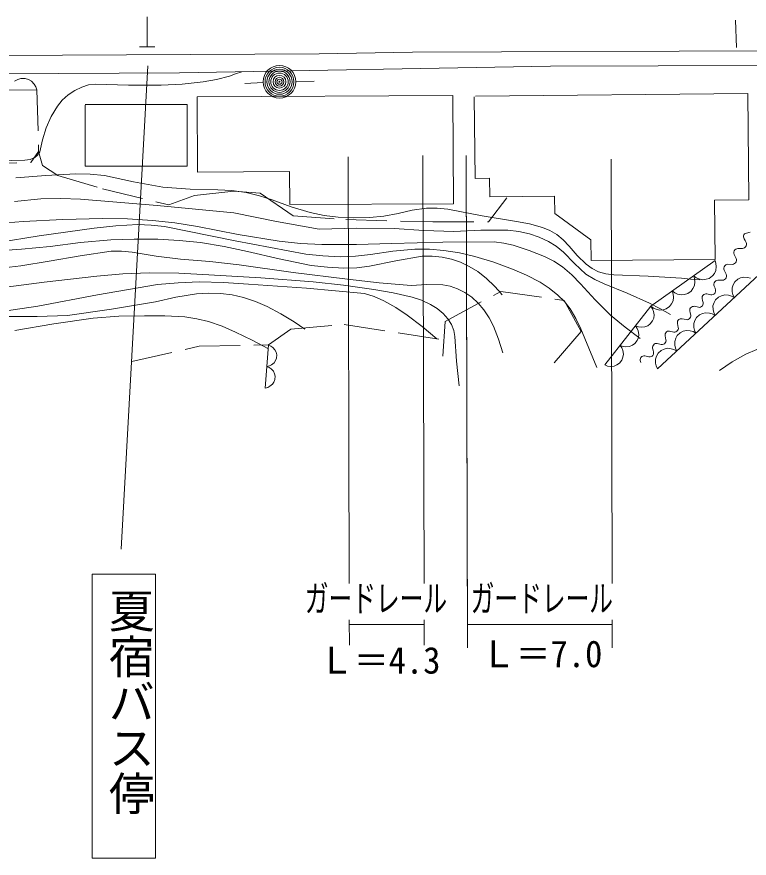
# Model space of a CAD drawing. Units: millimetres, scale not verified. Extents: x 66827 to 706827, y 1730 to 361730.
# Drawn here: x 420252 to 460383, y 223163 to 269243 of the extents above; entities that cross this region are included whole.
import ezdxf
from ezdxf.enums import TextEntityAlignment as Align

# ---------------------------------------------------------------- set-up
doc = ezdxf.new("R2010")
doc.units = ezdxf.units.MM
doc.header["$LTSCALE"] = 1000
doc.linetypes.add('USER2', pattern=[3, 2.25, -0.75])
doc.linetypes.add('USER4', pattern=[2.5, 1.5, -1])
doc.layers.add('S-BGD', color=1, linetype='Continuous', lineweight=13)
doc.layers.add('S-BGD-HTXT', color=6, linetype='Continuous', lineweight=13)
doc.styles.add('@ＭＳ ゴシック', font='')
doc.styles.add('ＭＳ ゴシック', font='')
doc.styles.get('@ＭＳ ゴシック').set_extended_font_data('@MS Gothic')
doc.styles.get('ＭＳ ゴシック').set_extended_font_data('MS Gothic')

msp = doc.modelspace()

# ---------------------------------------------------------------- linework, layer by layer
at = {"layer": 'S-BGD', "linetype": 'USER4'}
msp.add_line((459451, 274060), (459730, 266577), dxfattribs=at)
at = {"layer": 'S-BGD'}
for p, q in [((427403, 269243), (427403, 267599)), ((426978, 267599), (427822, 267599)), ((436824, 267210), (441937, 267300)), ((441937, 267300), (465670, 267403)), ((332050, 266733), (436824, 267210)), ((427426, 266555), (425978, 240089)), ((449491, 266533), (429163, 266175)), ((461287, 266584), (449491, 266533)), ((429163, 266175), (395480, 266022)), ((431189, 265809), (431900, 266001)), ((431900, 266001), (432240, 266112)), ((432240, 266112), (432588, 266235)), ((420299, 265811), (420133, 265719)), ((420476, 265869), (420299, 265811)), ((420710, 265871), (420476, 265869)), ((420888, 265815), (420710, 265871)), ((421055, 265726), (420888, 265815)), ((421203, 265560), (421055, 265726)), ((421295, 265414), (421203, 265560)), ((423823, 265399), (424184, 265510)), ((424184, 265510), (424558, 265562)), ((424558, 265562), (426367, 265500)), ((426367, 265500), (428158, 265498)), ((428158, 265498), (429311, 265557)), ((429311, 265557), (430464, 265677)), ((430464, 265677), (431189, 265809)), ((433747, 265643), (432748, 265595)), ((435545, 265700), (436545, 265714)), ((398688, 265089), (421353, 265240)), ((421353, 265240), (421295, 265414)), ((422742, 264676), (423065, 264963)), ((423065, 264963), (423425, 265205)), ((423425, 265205), (423823, 265399)), ((445394, 264898), (460311, 265036)), ((460311, 265036), (460365, 259223)), ((422472, 264354), (422742, 264676)), ((430141, 264863), (444144, 264932)), ((430161, 260744), (430141, 264863)), ((444144, 264932), (444173, 259008)), ((445362, 260397), (445321, 264863)), ((422137, 263775), (422472, 264354)), ((423998, 264444), (429583, 264444)), ((423998, 261058), (423998, 264409)), ((429583, 264444), (429583, 261058)), ((421854, 263164), (422137, 263775)), ((421651, 262512), (421854, 263164)), ((421510, 261852), (421651, 262512)), ((421387, 261666), (421510, 261852)), ((418853, 261350), (420687, 261395)), ((420687, 261395), (420974, 261436)), ((420974, 261436), (421230, 261533)), ((421230, 261533), (421387, 261666)), ((429583, 261058), (423998, 261058)), ((420193, 260420), (421833, 260558)), ((421833, 260558), (423488, 260636)), ((423488, 260636), (424267, 260622)), ((424267, 260622), (425050, 260546)), ((425050, 260546), (426639, 260204)), ((435202, 260769), (430161, 260744)), ((435211, 258964), (435202, 260769)), ((446156, 260404), (445362, 260397)), ((446166, 259383), (446156, 260404)), ((426639, 260204), (428248, 259920)), ((428248, 259920), (429743, 259813)), ((429743, 259813), (431260, 259764)), ((431260, 259764), (432042, 259722)), ((432042, 259722), (432821, 259619)), ((432821, 259619), (433542, 259445)), ((433542, 259445), (434251, 259211)), ((420132, 259136), (421573, 259266)), ((421573, 259266), (422658, 259288)), ((422658, 259288), (423745, 259249)), ((423745, 259249), (427947, 258906)), ((434251, 259211), (435278, 258837)), ((444173, 259008), (435211, 258964)), ((449719, 259416), (446166, 259383)), ((449727, 258476), (449719, 259416)), ((460365, 259223), (458486, 259206)), ((458486, 259206), (458516, 255957)), ((427947, 258906), (432140, 258504)), ((435278, 258837), (436324, 258521)), ((436324, 258521), (437089, 258365)), ((441147, 258476), (441921, 258648)), ((441921, 258648), (442706, 258761)), ((442706, 258761), (443282, 258763)), ((443282, 258763), (443870, 258704)), ((443870, 258704), (445756, 258338)), ((420608, 258037), (422771, 258148)), ((422771, 258148), (424947, 258199)), ((424947, 258199), (426315, 258177)), ((426315, 258177), (427690, 258094)), ((427690, 258094), (428919, 257958)), ((432140, 258504), (434477, 258031)), ((437089, 258365), (437863, 258267)), ((437863, 258267), (438721, 258228)), ((438721, 258228), (439580, 258248)), ((439580, 258248), (440366, 258332)), ((440366, 258332), (441147, 258476)), ((445756, 258338), (447641, 258034)), ((451709, 257029), (449727, 258476)), ((418400, 257866), (420608, 258037)), ((421478, 257247), (424486, 257666)), ((424486, 257666), (425683, 257794)), ((425683, 257794), (426881, 257862)), ((426881, 257862), (427618, 257839)), ((427618, 257839), (428350, 257757)), ((428350, 257757), (432223, 256972)), ((428919, 257958), (430150, 257761)), ((430150, 257761), (432385, 257327)), ((434477, 258031), (436818, 257619)), ((436818, 257619), (438876, 257664)), ((438876, 257664), (440936, 257648)), ((440936, 257648), (442562, 257540)), ((447641, 258034), (448350, 257903)), ((448350, 257903), (449066, 257707)), ((449066, 257707), (449467, 257544)), ((418486, 256770), (421478, 257247)), ((432385, 257327), (434635, 256952)), ((442562, 257540), (444200, 257491)), ((444200, 257491), (445676, 257557)), ((445676, 257557), (447158, 257563)), ((447158, 257563), (447755, 257491)), ((447755, 257491), (448351, 257358)), ((448351, 257358), (448874, 257181)), ((448874, 257181), (449386, 256942)), ((449467, 257544), (449834, 257330)), ((449834, 257330), (450195, 257029)), ((460072, 257244), (460066, 257185)), ((460066, 257185), (460081, 257130)), ((460095, 257304), (460072, 257244)), ((460081, 257130), (460102, 257083)), ((460134, 257352), (460095, 257304)), ((460176, 257377), (460134, 257352)), ((460227, 257401), (460176, 257377)), ((460439, 257440), (460227, 257401)), ((420517, 256514), (422086, 256672)), ((422086, 256672), (423740, 256879)), ((423740, 256879), (425403, 257027)), ((425403, 257027), (426683, 257073)), ((426683, 257073), (427973, 257060)), ((427973, 257060), (429142, 256998)), ((429142, 256998), (430315, 256875)), ((430315, 256875), (431605, 256662)), ((432223, 256972), (436096, 256249)), ((434635, 256952), (435796, 256832)), ((435796, 256832), (436972, 256772)), ((436972, 256772), (438869, 256770)), ((438869, 256770), (440779, 256829)), ((440779, 256829), (443591, 256900)), ((443591, 256900), (446408, 256911)), ((446408, 256911), (446932, 256851)), ((446932, 256851), (447456, 256730)), ((447456, 256730), (448319, 256454)), ((449386, 256942), (449815, 256678)), ((449815, 256678), (450216, 256359)), ((450195, 257029), (450521, 256679)), ((450521, 256679), (450964, 256164)), ((451719, 255894), (451709, 257029)), ((455362, 249965), (462707, 256793)), ((460102, 257083), (460166, 256996)), ((460166, 256996), (460218, 256886)), ((460216, 256695), (460182, 256641)), ((460237, 256761), (460216, 256695)), ((460218, 256886), (460235, 256826)), ((460235, 256826), (460237, 256761)), ((418941, 256415), (420517, 256514)), ((423714, 256158), (425419, 256401)), ((425419, 256401), (425994, 256412)), ((425994, 256412), (426578, 256362)), ((426578, 256362), (427892, 256134)), ((431605, 256662), (432892, 256389)), ((432892, 256389), (434625, 255981)), ((436096, 256249), (437023, 256148)), ((438802, 256138), (439633, 256230)), ((439633, 256230), (440848, 256404)), ((440848, 256404), (442070, 256516)), ((442070, 256516), (442860, 256511)), ((442860, 256511), (443649, 256445)), ((443649, 256445), (444502, 256312)), ((444502, 256312), (445350, 256119)), ((448319, 256454), (449171, 256117)), ((450216, 256359), (450807, 255731)), ((459562, 256419), (459543, 256355)), ((459543, 256355), (459548, 256290)), ((459548, 256290), (459561, 256233)), ((459561, 256233), (459614, 256124)), ((459601, 256480), (459562, 256419)), ((459654, 256525), (459601, 256480)), ((459706, 256545), (459654, 256525)), ((459768, 256560), (459706, 256545)), ((460011, 256559), (459768, 256560)), ((460076, 256570), (460011, 256559)), ((460135, 256600), (460076, 256570)), ((460182, 256641), (460135, 256600)), ((420463, 255604), (422029, 255858)), ((422029, 255858), (423714, 256158)), ((427892, 256134), (429219, 255966)), ((429219, 255966), (430828, 255839)), ((430828, 255839), (432434, 255652)), ((434625, 255981), (436382, 255629)), ((437023, 256148), (437963, 256106)), ((437963, 256106), (438802, 256138)), ((439586, 255580), (441012, 255884)), ((441012, 255884), (442460, 256131)), ((442460, 256131), (443013, 256138)), ((443013, 256138), (443564, 256084)), ((443564, 256084), (444065, 255978)), ((444065, 255978), (444559, 255811)), ((444559, 255811), (445046, 255577)), ((445350, 256119), (446390, 255798)), ((446390, 255798), (447417, 255419)), ((449171, 256117), (449676, 255858)), ((449676, 255858), (450146, 255550)), ((450964, 256164), (451453, 255691)), ((458516, 255957), (451719, 255894)), ((458514, 255893), (454999, 253395)), ((458563, 255725), (458514, 255893)), ((459630, 255768), (459583, 255728)), ((459614, 256124), (459667, 256014)), ((459665, 255823), (459630, 255768)), ((459685, 255889), (459665, 255823)), ((459667, 256014), (459684, 255954)), ((459684, 255954), (459685, 255889)), ((418888, 255410), (420463, 255604)), ((432434, 255652), (435401, 255233)), ((436382, 255629), (437273, 255525)), ((437273, 255525), (438171, 255480)), ((438171, 255480), (438880, 255500)), ((438880, 255500), (439586, 255580)), ((445046, 255577), (445505, 255290)), ((445505, 255290), (445984, 254911)), ((447417, 255419), (448189, 255087)), ((450146, 255550), (450659, 255117)), ((450807, 255731), (451433, 255155)), ((451453, 255691), (451779, 255459)), ((451779, 255459), (452130, 255284)), ((452130, 255284), (452535, 255165)), ((458475, 255191), (458554, 255352)), ((458554, 255352), (458577, 255563)), ((458577, 255563), (458563, 255725)), ((459011, 255546), (458991, 255482)), ((458991, 255482), (458996, 255418)), ((458996, 255418), (459009, 255361)), ((459009, 255361), (459062, 255251)), ((459049, 255607), (459011, 255546)), ((459103, 255653), (459049, 255607)), ((459154, 255672), (459103, 255653)), ((459216, 255688), (459154, 255672)), ((459460, 255687), (459216, 255688)), ((459525, 255698), (459460, 255687)), ((459583, 255728), (459525, 255698)), ((421754, 254718), (424645, 255045)), ((424645, 255045), (426069, 255166)), ((426069, 255166), (427496, 255228)), ((427496, 255228), (429131, 255199)), ((429131, 255199), (430777, 255109)), ((430777, 255109), (433631, 254946)), ((433631, 254946), (436487, 254723)), ((435401, 255233), (438374, 254873)), ((438374, 254873), (440110, 254671)), ((445984, 254911), (446423, 254488)), ((448189, 255087), (448933, 254703)), ((450659, 255117), (451145, 254628)), ((451433, 255155), (451919, 254860)), ((451919, 254860), (452438, 254617)), ((452535, 255165), (452959, 255105)), ((452959, 255105), (454843, 255042)), ((454843, 255042), (456682, 254921)), ((456682, 254921), (457174, 254881)), ((457174, 254881), (457675, 254838)), ((457342, 255060), (457482, 254957)), ((457391, 254892), (457342, 255060)), ((457405, 254730), (457391, 254892)), ((457482, 254957), (457633, 254892)), ((457633, 254892), (457839, 254845)), ((457839, 254845), (458018, 254866)), ((458018, 254866), (458187, 254920)), ((458187, 254920), (458369, 255049)), ((458369, 255049), (458475, 255191)), ((458973, 254825), (458908, 254814)), ((459031, 254855), (458973, 254825)), ((459078, 254896), (459031, 254855)), ((459062, 255251), (459115, 255142)), ((459113, 254950), (459078, 254896)), ((459134, 255017), (459113, 254950)), ((459115, 255142), (459132, 255082)), ((459132, 255082), (459134, 255017)), ((459756, 254871), (459593, 254720)), ((459915, 254946), (459756, 254871)), ((460089, 254990), (459915, 254946)), ((460299, 254970), (460089, 254990)), ((460457, 254926), (460299, 254970)), ((418871, 254332), (421754, 254718)), ((424672, 254012), (427960, 254576)), ((427960, 254576), (429096, 254679)), ((429096, 254679), (430236, 254721)), ((430236, 254721), (431584, 254690)), ((431584, 254690), (432940, 254598)), ((432940, 254598), (436117, 254379)), ((436117, 254379), (439302, 254097)), ((436487, 254723), (438154, 254541)), ((438154, 254541), (439809, 254300)), ((440110, 254671), (441854, 254529)), ((441854, 254529), (442728, 254577)), ((442728, 254577), (443605, 254565)), ((443605, 254565), (444004, 254488)), ((444004, 254488), (444391, 254353)), ((446423, 254488), (446641, 254255)), ((448933, 254703), (449429, 254382)), ((449429, 254382), (449901, 254005)), ((451145, 254628), (451944, 253746)), ((452438, 254617), (453689, 254117)), ((457303, 254358), (457382, 254520)), ((457382, 254520), (457405, 254730)), ((458459, 254674), (458440, 254610)), ((458440, 254610), (458445, 254546)), ((458445, 254546), (458458, 254489)), ((458458, 254489), (458510, 254379)), ((458497, 254735), (458459, 254674)), ((458551, 254781), (458497, 254735)), ((458510, 254379), (458536, 254269)), ((458603, 254800), (458551, 254781)), ((458664, 254816), (458603, 254800)), ((458908, 254814), (458664, 254816)), ((459506, 254566), (459449, 254395)), ((459449, 254395), (459454, 254185)), ((459593, 254720), (459506, 254566)), ((421402, 253390), (424672, 254012)), ((428963, 253886), (430096, 254077)), ((430096, 254077), (430746, 254114)), ((430746, 254114), (431409, 254091)), ((431409, 254091), (432047, 254009)), ((432047, 254009), (432672, 253869)), ((439302, 254097), (439841, 253925)), ((439809, 254300), (440866, 254123)), ((439841, 253925), (440371, 253692)), ((440866, 254123), (441910, 253886)), ((444391, 254353), (444795, 254145)), ((444795, 254145), (445178, 253880)), ((446641, 254255), (446856, 254019)), ((449901, 254005), (450264, 253645)), ((453689, 254117), (454920, 253559)), ((456170, 254227), (456310, 254124)), ((456219, 254059), (456170, 254227)), ((456233, 253897), (456219, 254059)), ((456310, 254124), (456462, 254060)), ((456462, 254060), (456667, 254012)), ((456667, 254012), (456846, 254033)), ((456846, 254033), (457015, 254087)), ((457015, 254087), (457197, 254216)), ((457197, 254216), (457303, 254358)), ((457815, 253924), (457806, 253865)), ((457845, 253979), (457815, 253924)), ((457893, 254026), (457845, 253979)), ((457951, 254057), (457893, 254026)), ((458001, 254063), (457951, 254057)), ((458061, 254065), (458001, 254063)), ((458281, 254014), (458061, 254065)), ((458342, 254011), (458281, 254014)), ((458402, 254026), (458342, 254011)), ((458453, 254053), (458402, 254026)), ((458495, 254096), (458453, 254053)), ((458527, 254152), (458495, 254096)), ((458539, 254211), (458527, 254152)), ((458536, 254269), (458539, 254211)), ((458866, 253970), (458706, 253895)), ((459040, 254015), (458866, 253970)), ((459250, 253995), (459040, 254015)), ((459408, 253951), (459250, 253995)), ((459559, 253867), (459408, 253951)), ((459454, 254185), (459489, 254026)), ((459489, 254026), (459559, 253867)), ((425440, 253233), (427842, 253635)), ((427842, 253635), (428963, 253886)), ((432672, 253869), (433329, 253654)), ((433329, 253654), (433974, 253380)), ((440371, 253692), (441019, 253329)), ((441910, 253886), (442425, 253719)), ((442425, 253719), (442918, 253495)), ((442918, 253495), (443284, 253267)), ((445178, 253880), (445536, 253556)), ((445536, 253556), (445849, 253192)), ((450264, 253645), (450579, 253247)), ((451944, 253746), (452791, 252903)), ((454920, 253559), (455496, 253260)), ((456025, 253383), (456131, 253525)), ((456131, 253525), (456210, 253687)), ((456210, 253687), (456233, 253897)), ((457806, 253865), (457806, 253811)), ((457806, 253811), (457832, 253700)), ((457849, 253473), (457817, 253417)), ((457832, 253700), (457857, 253590)), ((457861, 253532), (457849, 253473)), ((457857, 253590), (457861, 253532)), ((458457, 253590), (458400, 253420)), ((458544, 253744), (458457, 253590)), ((458706, 253895), (458544, 253744)), ((419563, 253126), (421402, 253390)), ((423035, 252893), (425440, 253233)), ((433974, 253380), (434727, 252983)), ((434727, 252983), (435446, 252536)), ((441019, 253329), (441644, 252910)), ((443284, 253267), (443616, 252990)), ((443616, 252990), (443865, 252709)), ((445849, 253192), (446135, 252761)), ((450579, 253247), (450893, 252715)), ((454999, 253395), (452471, 250174)), ((454999, 253395), (455138, 253291)), ((455088, 253255), (454999, 253395)), ((455145, 253111), (455088, 253255)), ((455138, 253291), (455290, 253227)), ((455180, 252914), (455145, 253111)), ((455290, 253227), (455496, 253179)), ((455496, 253260), (456078, 252946)), ((455496, 253179), (455674, 253200)), ((455674, 253200), (455843, 253254)), ((455843, 253254), (456025, 253383)), ((457136, 253246), (457128, 253186)), ((457128, 253186), (457128, 253132)), ((457128, 253132), (457153, 253022)), ((457167, 253300), (457136, 253246)), ((457153, 253022), (457179, 252912)), ((457214, 253348), (457167, 253300)), ((457272, 253378), (457214, 253348)), ((457323, 253385), (457272, 253378)), ((457382, 253387), (457323, 253385)), ((457603, 253336), (457382, 253387)), ((457664, 253332), (457603, 253336)), ((457817, 252995), (457657, 252920)), ((457723, 253348), (457664, 253332)), ((457774, 253375), (457723, 253348)), ((457817, 253417), (457774, 253375)), ((457991, 253039), (457817, 252995)), ((458200, 253019), (457991, 253039)), ((458359, 252975), (458200, 253019)), ((458400, 253420), (458405, 253209)), ((458405, 253209), (458440, 253051)), ((458440, 253051), (458510, 252891)), ((419683, 252829), (421360, 252831)), ((421360, 252831), (423035, 252893)), ((422280, 252434), (424443, 252748)), ((424443, 252748), (425837, 252840)), ((425837, 252840), (427252, 252872)), ((427252, 252872), (428359, 252868)), ((428359, 252868), (429459, 252804)), ((429459, 252804), (430108, 252709)), ((430108, 252709), (430755, 252554)), ((430755, 252554), (431500, 252297)), ((435446, 252536), (435736, 252344)), ((441644, 252910), (442466, 252274)), ((443865, 252709), (444069, 252385)), ((446135, 252761), (446372, 252292)), ((450893, 252715), (451156, 252151)), ((452791, 252903), (453582, 252244)), ((454963, 252421), (455094, 252587)), ((455094, 252587), (455152, 252745)), ((455152, 252745), (455180, 252914)), ((456458, 252567), (456449, 252508)), ((456488, 252622), (456458, 252567)), ((456536, 252669), (456488, 252622)), ((456594, 252700), (456536, 252669)), ((456644, 252706), (456594, 252700)), ((456704, 252708), (456644, 252706)), ((456924, 252657), (456704, 252708)), ((456985, 252654), (456924, 252657)), ((457045, 252669), (456985, 252654)), ((457096, 252696), (457045, 252669)), ((457138, 252739), (457096, 252696)), ((457170, 252795), (457138, 252739)), ((457182, 252854), (457170, 252795)), ((457179, 252912), (457182, 252854)), ((457408, 252614), (457351, 252444)), ((457494, 252768), (457408, 252614)), ((457657, 252920), (457494, 252768)), ((458510, 252891), (458359, 252975)), ((420135, 252062), (422280, 252434)), ((431500, 252297), (432235, 251978)), ((435736, 252344), (436033, 252143)), ((442466, 252274), (443262, 251605)), ((444069, 252385), (444193, 252071)), ((444193, 252071), (444260, 251743)), ((446372, 252292), (446644, 251580)), ((451156, 252151), (451600, 251098)), ((453582, 252244), (454401, 251620)), ((454156, 252321), (454311, 252264)), ((454246, 252181), (454156, 252321)), ((454302, 252037), (454246, 252181)), ((454311, 252264), (454466, 252247)), ((454466, 252247), (454667, 252259)), ((454667, 252259), (454824, 252326)), ((454824, 252326), (454963, 252421)), ((456460, 252060), (456417, 252018)), ((456449, 252508), (456449, 252454)), ((456449, 252454), (456475, 252343)), ((456492, 252116), (456460, 252060)), ((456475, 252343), (456500, 252233)), ((456504, 252175), (456492, 252116)), ((456500, 252233), (456504, 252175)), ((456942, 252064), (456768, 252019)), ((457151, 252043), (456942, 252064)), ((457351, 252444), (457356, 252234)), ((457356, 252234), (457391, 252075)), ((457391, 252075), (457461, 251916)), ((432235, 251978), (433142, 251532)), ((444260, 251743), (444349, 250383)), ((454251, 251514), (454310, 251671)), ((454338, 251840), (454302, 252037)), ((454310, 251671), (454338, 251840)), ((455779, 251889), (455771, 251829)), ((455771, 251829), (455771, 251775)), ((455771, 251775), (455796, 251665)), ((455810, 251943), (455779, 251889)), ((455796, 251665), (455822, 251555)), ((455857, 251991), (455810, 251943)), ((455915, 252021), (455857, 251991)), ((455966, 252028), (455915, 252021)), ((456025, 252030), (455966, 252028)), ((456246, 251979), (456025, 252030)), ((456307, 251975), (456246, 251979)), ((456358, 251639), (456302, 251469)), ((456366, 251991), (456307, 251975)), ((456445, 251793), (456358, 251639)), ((456417, 252018), (456366, 251991)), ((456608, 251944), (456445, 251793)), ((456768, 252019), (456608, 251944)), ((457309, 252000), (457151, 252043)), ((457461, 251916), (457309, 252000)), ((433142, 251532), (434034, 251067)), ((434035, 251270), (433866, 248912)), ((434167, 251214), (434035, 251270)), ((434277, 251138), (434167, 251214)), ((434398, 251013), (434277, 251138)), ((446644, 251580), (446878, 250836)), ((453313, 251247), (453469, 251191)), ((453403, 251107), (453313, 251247)), ((453469, 251191), (453624, 251173)), ((453624, 251173), (453824, 251185)), ((453824, 251185), (453981, 251253)), ((453981, 251253), (454120, 251347)), ((454120, 251347), (454251, 251514)), ((455101, 251210), (455092, 251151)), ((455092, 251151), (455092, 251097)), ((455131, 251265), (455101, 251210)), ((455179, 251312), (455131, 251265)), ((455237, 251343), (455179, 251312)), ((455287, 251349), (455237, 251343)), ((455347, 251351), (455287, 251349)), ((455567, 251300), (455347, 251351)), ((455628, 251297), (455567, 251300)), ((455688, 251312), (455628, 251297)), ((455739, 251339), (455688, 251312)), ((455781, 251382), (455739, 251339)), ((455813, 251438), (455781, 251382)), ((455825, 251497), (455813, 251438)), ((455822, 251555), (455825, 251497)), ((456302, 251469), (456307, 251258)), ((456307, 251258), (456341, 251100)), ((434460, 250879), (434398, 251013)), ((434494, 250737), (434460, 250879)), ((434481, 250554), (434494, 250737)), ((451600, 251098), (452042, 250041)), ((453459, 250964), (453403, 251107)), ((453495, 250766), (453459, 250964)), ((453467, 250598), (453495, 250766)), ((455103, 250703), (455060, 250661)), ((455092, 251097), (455118, 250986)), ((455135, 250759), (455103, 250703)), ((455118, 250986), (455143, 250876)), ((455147, 250818), (455135, 250759)), ((455143, 250876), (455147, 250818)), ((455396, 250817), (455309, 250663)), ((455559, 250969), (455396, 250817)), ((455718, 251044), (455559, 250969)), ((455892, 251088), (455718, 251044)), ((456102, 251068), (455892, 251088)), ((456260, 251024), (456102, 251068)), ((456412, 250940), (456260, 251024)), ((456341, 251100), (456412, 250940)), ((459459, 250343), (460208, 250761)), ((460208, 250761), (460804, 251027)), ((434209, 250188), (434347, 250294)), ((434347, 250294), (434427, 250419)), ((434427, 250419), (434481, 250554)), ((444349, 250383), (444487, 249040)), ((453139, 250179), (453278, 250273)), ((453278, 250273), (453408, 250440)), ((453408, 250440), (453467, 250598)), ((454422, 250532), (454414, 250472)), ((454414, 250472), (454414, 250418)), ((454414, 250418), (454439, 250308)), ((454453, 250586), (454422, 250532)), ((454500, 250634), (454453, 250586)), ((454558, 250664), (454500, 250634)), ((454609, 250671), (454558, 250664)), ((454668, 250673), (454609, 250671)), ((454889, 250622), (454668, 250673)), ((454950, 250618), (454889, 250622)), ((455009, 250634), (454950, 250618)), ((455060, 250661), (455009, 250634)), ((455309, 250663), (455252, 250493)), ((455252, 250493), (455257, 250283)), ((455257, 250283), (455292, 250124)), ((458753, 249879), (459459, 250343)), ((433950, 250091), (434089, 250126)), ((434083, 250034), (433950, 250091)), ((434193, 249958), (434083, 250034)), ((434089, 250126), (434209, 250188)), ((434314, 249834), (434193, 249958)), ((434376, 249699), (434314, 249834)), ((452471, 250174), (452626, 250117)), ((452626, 250117), (452781, 250099)), ((452781, 250099), (452981, 250111)), ((452981, 250111), (453139, 250179)), ((455292, 250124), (455362, 249965)), ((434343, 249239), (434397, 249375)), ((434410, 249558), (434376, 249699)), ((434397, 249375), (434410, 249558)), ((433866, 248912), (434005, 248946)), ((434005, 248946), (434125, 249009)), ((434125, 249009), (434263, 249115)), ((434263, 249115), (434343, 249239)), ((427845, 238722), (424387, 238722)), ((424387, 238722), (424387, 223163)), ((427845, 223163), (427845, 238722)), ((424387, 223163), (427845, 223163))]:
    msp.add_line(p, q, dxfattribs=at)
at = {"layer": 'S-BGD', "linetype": 'USER2'}
for p, q in [((421353, 265240), (421444, 261859)), ((421015, 261256), (421444, 261859)), ((421444, 261859), (421656, 261098)), ((412001, 261044), (421015, 261256)), ((421656, 261098), (422501, 260548)), ((422501, 260548), (424954, 259829)), ((424954, 259829), (428590, 258941)), ((428590, 258941), (429985, 259449)), ((429985, 259449), (432141, 259703)), ((432141, 259703), (433579, 259576)), ((433579, 259576), (435397, 258350)), ((446094, 258011), (447109, 259322)), ((435397, 258350), (438272, 258138)), ((438272, 258138), (443050, 258011)), ((443050, 258011), (446094, 258011)), ((443727, 252557), (446771, 254206)), ((446771, 254206), (450238, 253699)), ((450238, 253699), (451168, 252007)), ((443600, 250654), (443727, 252557)), ((434035, 251270), (435270, 252134)), ((435270, 252134), (438188, 252388)), ((438188, 252388), (443388, 251584)), ((451168, 252007), (449392, 249935)), ((426560, 250358), (430239, 251204)), ((430239, 251204), (434035, 251270))]:
    msp.add_line(p, q, dxfattribs=at)
at = {"layer": 'S-BGD'}
for radius in [896, 792, 688, 580, 477, 351, 243, 140, 27]:
    msp.add_circle((434645, 265687), radius, dxfattribs=at)
at = {"layer": 'S-BGD-HTXT'}
for p, q in [((438409, 261580), (438466, 238214)), ((442507, 261644), (442564, 238214)), ((444876, 261644), (444941, 234688)), ((444876, 261644), (444940, 235136)), ((452816, 261452), (452872, 238215)), ((438471, 236214), (438474, 234829)), ((438471, 235968), (442569, 235968)), ((442569, 236214), (442572, 234829)), ((444938, 235968), (452877, 235968)), ((452877, 236215), (452880, 234688))]:
    msp.add_line(p, q, dxfattribs=at)

# ---------------------------------------------------------------- texts
at = {"layer": 'S-BGD', "style": '@ＭＳ ゴシック'}
msp.add_text('夏宿バス停', height=1833, rotation=270, dxfattribs=at).set_placement((425049, 237977), align=Align.BOTTOM_LEFT)
at = {"layer": 'S-BGD-HTXT', "style": 'ＭＳ ゴシック'}
for s, width, p in [('ガードレール', 0.65, (436033, 236214)), ('ガードレール', 0.65, (445122, 236215)), ('Ｌ＝7.0', 0.95, (445698, 233184)), ('Ｌ＝4.3', 0.95, (436825, 232829))]:
    msp.add_text(s, height=1466, dxfattribs=dict(at, width=width)).set_placement(p, align=Align.BOTTOM_LEFT)

doc.saveas('drawing.dxf')
